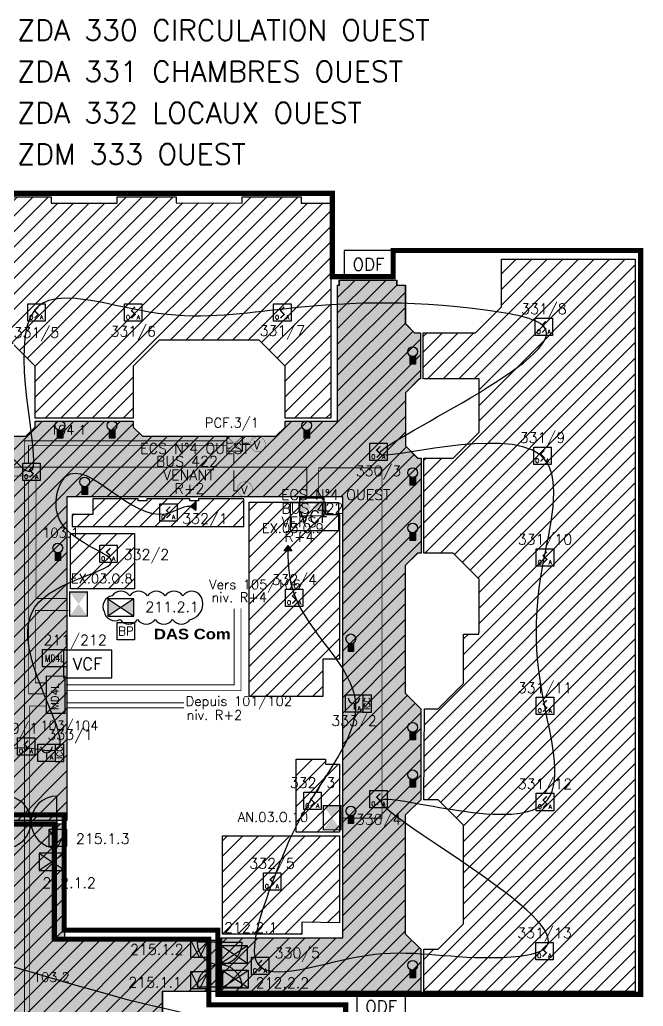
# Model space of a CAD drawing. Header units: millimetres. Extents: x 106.5 to 184.7, y 0.5 to 81.7.
# Drawn here: x 127.63 to 145.59, y 53.26 to 81.68 of the extents above; entities that cross this region are included whole.
import ezdxf
from ezdxf.enums import TextEntityAlignment as Align

# ---------------------------------------------------------------- set-up
doc = ezdxf.new("R2010")
doc.units = ezdxf.units.MM
doc.linetypes.add('CACHE2', pattern=[4.7625, 3.175, -1.5875])
doc.linetypes.add('SLD', pattern=[0])
for name, color, linetype in [('ATEIS MISE EN SECURITE', 7, 'Continuous'), ('ATEIS ZONES MES', 7, 'Continuous'), ('DESENFUMAGE', 8, 'Continuous'), ('JCC-ADRESSAGE', 6, 'Continuous'), ('JCC-BOUTON POUSSOIR REARMEMENT CCF', 3, 'Continuous'), ('JCC-CCF', 6, 'Continuous'), ('JCC-COMMUN', 2, 'Continuous'), ('JCC-DECLENCHEUR MANUEL AVEC ISOLATEUR', 5, 'Continuous'), ('JCC-ELEMENT DEPORTE_4 L DAS', 1, 'Continuous'), ('JCC-FILERIE SDI', 6, 'Continuous'), ('JCC-INDICATEUR ACTION', 1, 'Continuous'), ('JCC-LOCAUX', 4, 'Continuous'), ('JCC-OPTIQUE_A', 1, 'Continuous'), ('JCC-UAE-SDI', 7, 'Continuous'), ('JCC-VENTOUSE_PCF', 1, 'Continuous'), ('JCC-ZONING ZDA-ZDM', 5, 'Continuous'), ('PORTES', 8, 'Continuous')]:
    doc.layers.add(name, color=color, linetype=linetype)
doc.layers.add('JCC-MD4L', color=1, linetype='Continuous', lineweight=0)
doc.styles.add('ARIAL', font='')
doc.styles.add('HELVL', font='ROMAND.SHX')
doc.styles.add('LOCAUX', font='romans.shx', dxfattribs={"width": 0.75})
doc.styles.add('ROMANC', font='romanc')
doc.styles.get("Standard").update_dxf_attribs({"font": 'romans.shx'})
doc.styles.add('TEXTE', font='romans.shx')
doc.styles.get('ARIAL').set_extended_font_data('Arial Black')
pattern_1 = [(45, (114.63662, 6.1839), (-0.2245064, 0.2245064), [])]

# ---------------------------------------------------------------- blocks, each defined once
blk = doc.blocks.new('VCF')
for p, q in [((0.7, 0.4), (-0.7, 0.4)), ((-0.7, 0.4), (-0.7, -0.4)), ((0.7, -0.4), (0.7, 0.4)), ((-0.7, -0.4), (0.7, -0.4))]:
    blk.add_line(p, q)
blk.add_text('VCF', height=0.35).set_placement((0, 0), align=Align.MIDDLE_CENTER)
blk = doc.blocks.new('ODF')
for p, q in [((0.7, 0.4), (-0.7, 0.4)), ((-0.7, 0.4), (-0.7, -0.4)), ((0.7, -0.4), (0.7, 0.4)), ((-0.7, -0.4), (0.7, -0.4))]:
    blk.add_line(p, q)
blk.add_text('ODF', height=0.35).set_placement((0, 0), align=Align.MIDDLE_CENTER)
blk = doc.blocks.new('optique_a')
at = {"layer": 'JCC-OPTIQUE_A', "color": 0}
blk.add_lwpolyline([(-2.5, 2.5), (2.5, 2.5), (2.5, -2.5), (-2.5, -2.5)], close=True, dxfattribs=at)
at = {"layer": 'JCC-OPTIQUE_A', "color": 0, "const_width": 0.385}
blk.add_lwpolyline([(0.54, 1.63), (-0.54, 0.54), (0.54, -0.54), (-0.54, -1.63)], dxfattribs=at)
at = {"layer": 'JCC-ADRESSAGE', "style": 'TEXTE'}
blk.add_attdef('ADRESSE', text='', height=3, dxfattribs=at).set_placement((0, 5), align=Align.MIDDLE)
at = {"layer": 'JCC-LOCAUX', "style": 'LOCAUX', "width": 0.85, "flags": 8}
for p in [(0, 13.75), (0, 11.25), (0, 8.75)]:
    blk.add_attdef('PIECE', text='', height=1.75, dxfattribs=at).set_placement(p, align=Align.MIDDLE)
at = {"layer": 'JCC-OPTIQUE_A', "color": 0}
for s, p in [('O', (-1.5, -2)), ('A', (1.5, -2))]:
    blk.add_text(s, height=1.25, dxfattribs=at).set_placement(p, align=Align.CENTER)
blk = doc.blocks.new('déclencheur manuel avec isolateur')
at = {"layer": 'JCC-DECLENCHEUR MANUEL AVEC ISOLATEUR', "color": 0}
for p, q in [((2.5, 2.5), (5.02, 2.5)), ((5.02, -2.5), (5.02, 2.5)), ((0, 0), (0, -1.66)), ((2.5, -2.5), (5.02, -2.5))]:
    blk.add_line(p, q, dxfattribs=at)
blk.add_lwpolyline([(-2.5, 2.5), (2.5, 2.5), (2.5, -2.5), (-2.5, -2.5)], close=True, dxfattribs=at)
blk.add_arc((0, 1.66), 1.66, 180, 0, dxfattribs=at)
at = {"layer": 'JCC-ADRESSAGE', "style": 'TEXTE'}
blk.add_attdef('ADRESSE', text='', height=3, dxfattribs=at).set_placement((0, 5), align=Align.MIDDLE)
at = {"layer": 'JCC-DECLENCHEUR MANUEL AVEC ISOLATEUR', "color": 0}
blk.add_text('ICC', height=1.668, rotation=90, dxfattribs=at).set_placement((3.76, 0), align=Align.MIDDLE_CENTER)
blk.add_text('A', height=1.25, dxfattribs=at).set_placement((1.5, -2), align=Align.CENTER)
at = {"layer": 'JCC-LOCAUX', "style": 'LOCAUX', "width": 0.85, "flags": 8}
for p in [(0, 13.75), (0, 11.25), (0, 8.75)]:
    blk.add_attdef('PIECE', text='', height=1.75, dxfattribs=at).set_placement(p, align=Align.MIDDLE)
blk = doc.blocks.new('clapet coupe feu_Réarm élect')
at = {"layer": 'JCC-CCF'}
h = blk.add_hatch(color=0, dxfattribs=at)
h.paths.add_polyline_path([(-3.76, 2.5), (-3.76, -2.5), (0, 0)])
h.paths.add_polyline_path([(3.76, 2.5), (0, 0), (3.76, -2.5)])
at = {"layer": 'JCC-CCF', "color": 0}
for p, q in [((3.76, 2.5), (-3.76, -2.5)), ((-3.76, 2.5), (3.76, -2.5))]:
    blk.add_line(p, q, dxfattribs=at)
blk.add_lwpolyline([(3.76, 2.5), (-3.76, 2.5), (-3.76, -2.5), (3.76, -2.5)], close=True, dxfattribs=at)
at = {"layer": 'JCC-ADRESSAGE', "style": 'TEXTE'}
blk.add_attdef('ADRESSE', text='', height=3, dxfattribs=at).set_placement((0, 5), align=Align.MIDDLE)
at = {"layer": 'JCC-LOCAUX', "style": 'LOCAUX', "width": 0.85, "flags": 8}
for p in [(0, 13.75), (0, 11.25), (0, 8.75)]:
    blk.add_attdef('PIECE', text='', height=1.75, dxfattribs=at).set_placement(p, align=Align.MIDDLE)
blk = doc.blocks.new('ventouse PCF')
at = {"layer": 'JCC-VENTOUSE_PCF'}
blk.add_hatch(color=0, dxfattribs=at).paths.add_polyline_path([(0, -2.5), (2.5, 2.5), (-2.5, 2.5)])
at = {"layer": 'JCC-VENTOUSE_PCF', "color": 0}
for p, q in [((0, -2.5), (-2.5, 2.5)), ((2.5, 2.5), (0, -2.5))]:
    blk.add_line(p, q, dxfattribs=at)
blk.add_lwpolyline([(-2.5, 2.5), (2.5, 2.5), (2.5, -2.5), (-2.5, -2.5)], close=True, dxfattribs=at)
at = {"layer": 'JCC-ADRESSAGE', "style": 'TEXTE'}
blk.add_attdef('ADRESSE', text='', height=3, dxfattribs=at).set_placement((0, 5), align=Align.MIDDLE)
at = {"layer": 'JCC-LOCAUX', "style": 'LOCAUX', "width": 0.85, "flags": 8}
for p in [(0, 13.75), (0, 11.25), (0, 8.75)]:
    blk.add_attdef('PIECE', text='', height=1.75, dxfattribs=at).set_placement(p, align=Align.MIDDLE)
blk = doc.blocks.new('indicateur action')
at = {"layer": 'JCC-INDICATEUR ACTION'}
blk.add_hatch(color=0, dxfattribs=at).paths.add_polyline_path([(0.8, -0.05, -0.315344), (-0.8, -0.05), (-0.8, -2.5), (0.8, -2.5)])
at = {"layer": 'JCC-INDICATEUR ACTION', "color": 0}
for p, q in [((-0.8, -0.05), (-0.8, -2.5)), ((0.8, -2.5), (-0.8, -2.5)), ((0.8, -0.05), (0.8, -2.5))]:
    blk.add_line(p, q, dxfattribs=at)
blk.add_circle((0, 1.1), 1.4, dxfattribs=at)
at = {"layer": 'JCC-ADRESSAGE', "style": 'TEXTE'}
blk.add_attdef('ADRESSE', text='', height=3, dxfattribs=at).set_placement((0, 5), align=Align.MIDDLE)
at = {"layer": 'JCC-LOCAUX', "lineweight": 0, "style": 'LOCAUX', "width": 0.75, "flags": 8}
for p in [(0, 13.75), (0, 11.25), (0, 8.75)]:
    blk.add_attdef('PIECE', text='', height=1.75, dxfattribs=at).set_placement(p, align=Align.MIDDLE)
blk = doc.blocks.new('MD4L')
at = {"layer": 'JCC-ELEMENT DEPORTE_4 L DAS', "color": 0}
blk.add_lwpolyline([(-3.5, 2.5), (3.5, 2.5), (3.5, -2.5), (-3.5, -2.5)], close=True, dxfattribs=at)
at = {"layer": 'JCC-ADRESSAGE', "style": 'TEXTE'}
blk.add_attdef('ADRESSE', text='', height=3, dxfattribs=at).set_placement((0, 5), align=Align.MIDDLE)
at = {"layer": 'JCC-ELEMENT DEPORTE_4 L DAS', "color": 0, "width": 0.8}
blk.add_text('MD4L', height=2, dxfattribs=at).set_placement((0, 0), align=Align.MIDDLE_CENTER)
blk = doc.blocks.new('commun')
at = {"layer": 'JCC-COMMUN', "color": 0}
blk.add_lwpolyline([(-2.5, 2.5), (2.5, 2.5), (2.5, -2.5), (-2.5, -2.5)], close=True, dxfattribs=at)
at = {"layer": 'JCC-ADRESSAGE', "style": 'TEXTE'}
blk.add_attdef('ADRESSE', text='', height=3, dxfattribs=at).set_placement((0, 5), align=Align.MIDDLE)
at = {"layer": 'JCC-COMMUN', "color": 0, "style": 'TEXTE'}
blk.add_attdef('GENRE', text='', height=2.5, dxfattribs=at).set_placement((0, 0), align=Align.MIDDLE)
at = {"layer": 'JCC-LOCAUX', "style": 'LOCAUX', "width": 0.85, "flags": 8}
for p in [(0, 13.75), (0, 11.25), (0, 8.75)]:
    blk.add_attdef('PIECE', text='', height=1.75, dxfattribs=at).set_placement(p, align=Align.MIDDLE)
blk = doc.blocks.new("VOLETS D'EXTRACTION DE DESENFUMAGE")
at = {"color": 1, "linetype": 'SLD', "const_width": 0.373}
blk.add_lwpolyline([(0, 5.12), (0, 0), (6.97, 0), (6.97, 5.12)], close=True, dxfattribs=at)
at = {"color": 1, "linetype": 'SLD'}
blk.add_solid([(0, 5.12), (0, 0), (6.97, 0), (6.97, 5.12)], dxfattribs=at)
blk = doc.blocks.new("VOLETS D'AMENEE D'AIR DESENFUMAGE")
at = {"color": 3, "linetype": 'SLD', "const_width": 0.373}
blk.add_lwpolyline([(0, 5.12), (0, 0), (6.97, 0), (6.97, 5.12)], close=True, dxfattribs=at)
at = {"color": 3, "linetype": 'SLD'}
blk.add_solid([(0, 5.12), (0, 0), (6.97, 0), (6.97, 5.12)], dxfattribs=at)
blk = doc.blocks.new('A$C20DD5AA8')
at = {"color": 4, "linetype": 'Continuous', "const_width": 0.364}
blk.add_lwpolyline([(0.18, 5.52), (0.18, 0.18), (10.88, 0.18), (10.88, 5.52)], close=True, dxfattribs=at)
at = {"linetype": 'Continuous', "style": 'ROMANC'}
blk.add_text('MD4L', height=2.183, dxfattribs=at).set_placement((1.13, 2))
blk = doc.blocks.new('VENTOUSE ELECTROMANETIQUE A RUPTURE')
at = {"color": 4, "linetype": 'Continuous', "const_width": 0.00535}
blk.add_lwpolyline([(-0.142, 0, 1), (0.142, 0, 1)], format="xyb", close=True, dxfattribs=at)
at = {"color": 1, "linetype": 'SLD', "style": 'ROMANC'}
blk.add_text('V', height=0.16, dxfattribs=at).set_placement((-0.077, -0.096))
blk = doc.blocks.new('BOITE DE RACCORDEMENT PCF')
at = {"color": 3, "linetype": 'Continuous', "const_width": 0.02}
blk.add_lwpolyline([(0, 0.275), (0, 0), (0.292, 0), (0.292, 0.275)], close=True, dxfattribs=at)
at = {"color": 3, "linetype": 'Continuous', "const_width": 0.01}
for points in [[(0.292, 0), (0, 0.275)], [(0.292, 0.275), (0, 0)]]:
    blk.add_lwpolyline(points, dxfattribs=at)

msp = doc.modelspace()

# ---------------------------------------------------------------- hatches: boundary and pattern name
at = {"layer": 'ATEIS ZONES MES'}
h = msp.add_hatch(dxfattribs=at)
h.set_pattern_fill('DOTS', color=5, scale=0.1, style=0)
h.set_pattern_definition([(0, (153.9636, 6.18391), (0.079375, 0.15875), [0, -0.15875])])
edge = h.paths.add_edge_path()
edge.add_line((139.17, 72.667), (139.17, 71.334))
edge.add_line((139.17, 71.334), (139.139, 71.334))
edge.add_line((139.139, 71.334), (138.739, 70.934))
edge.add_line((138.739, 70.934), (138.739, 70.464))
edge.add_line((138.739, 70.464), (138.739, 69.403))
edge.add_line((138.739, 69.403), (139.091, 69.052))
edge.add_line((139.091, 69.052), (139.189, 69.052))
edge.add_line((139.189, 69.052), (139.189, 66.316))
edge.add_line((139.189, 66.316), (139.091, 66.316))
edge.add_line((139.091, 66.316), (138.728, 65.958))
edge.add_line((138.728, 65.958), (138.733, 64.814))
edge.add_line((138.733, 64.814), (138.733, 62.284))
edge.add_line((138.733, 62.284), (139.183, 61.834))
edge.add_line((139.183, 61.834), (139.183, 59.214))
edge.add_line((139.183, 59.214), (138.733, 58.764))
edge.add_line((138.733, 58.764), (138.733, 55.354))
edge.add_line((138.733, 55.354), (139.183, 54.904))
edge.add_line((139.183, 54.904), (139.183, 53.684))
edge.add_line((139.183, 53.684), (133.433, 53.684))
edge.add_line((133.433, 53.684), (133.433, 55.234))
edge.add_line((133.433, 55.234), (136.933, 55.234))
edge.add_line((136.933, 55.234), (136.934, 57.952))
edge.add_line((136.934, 57.952), (136.933, 60.647))
edge.add_line((136.933, 60.647), (136.934, 67.934))
edge.add_line((136.934, 67.934), (128.984, 67.934))
edge.add_line((128.984, 67.934), (128.984, 60.834))
edge.add_line((128.984, 60.834), (128.984, 58.619))
edge.add_line((128.984, 58.619), (128.698, 58.619))
edge.add_line((128.698, 58.619), (127.066, 58.619))
edge.add_line((127.066, 58.619), (127.034, 58.619))
edge.add_line((127.034, 58.619), (126.984, 58.619))
edge.add_line((126.984, 58.619), (126.984, 58.764))
edge.add_line((126.984, 58.764), (126.534, 59.214))
edge.add_line((126.534, 59.214), (126.534, 61.754))
edge.add_line((126.534, 61.754), (126.984, 62.204))
edge.add_line((126.984, 62.204), (126.984, 65.864))
edge.add_line((126.984, 65.864), (126.534, 66.314))
edge.add_line((126.534, 66.314), (126.534, 67.734))
edge.add_line((126.534, 67.734), (123.134, 67.734))
edge.add_line((123.134, 67.734), (123.134, 67.784))
edge.add_line((123.134, 67.784), (122.984, 67.784))
edge.add_line((122.984, 67.784), (122.984, 69.434))
edge.add_line((122.984, 69.434), (123.134, 69.434))
edge.add_line((123.134, 69.434), (123.134, 69.684))
edge.add_line((123.134, 69.684), (124.235, 69.684))
edge.add_line((124.235, 69.684), (124.5, 69.949))
edge.add_line((124.5, 69.949), (124.5, 70.12))
edge.add_line((124.5, 70.12), (125.834, 70.12))
edge.add_line((125.834, 70.12), (125.834, 70.084))
edge.add_line((125.834, 70.084), (126.234, 69.684))
edge.add_line((126.234, 69.684), (127.805, 69.684))
edge.add_line((127.805, 69.684), (128.07, 69.949))
edge.add_line((128.07, 69.949), (128.07, 70.12))
edge.add_line((128.07, 70.12), (130.897, 70.12))
edge.add_line((130.897, 70.12), (130.897, 69.949))
edge.add_line((130.897, 69.949), (131.162, 69.684))
edge.add_line((131.162, 69.684), (135.005, 69.684))
edge.add_line((135.005, 69.684), (135.27, 69.949))
edge.add_line((135.27, 69.949), (135.27, 70.12))
edge.add_line((135.27, 70.12), (136.784, 70.12))
edge.add_line((136.784, 70.12), (136.784, 74.034))
edge.add_line((136.784, 74.034), (136.834, 74.034))
edge.add_line((136.834, 74.034), (136.834, 74.184))
edge.add_line((136.834, 74.184), (138.484, 74.184))
edge.add_line((138.484, 74.184), (138.484, 74.034))
edge.add_line((138.484, 74.034), (138.734, 74.034))
edge.add_line((138.734, 74.034), (138.734, 72.933))
edge.add_line((138.734, 72.933), (138.999, 72.667))
edge.add_line((138.999, 72.667), (139.17, 72.667))
h = msp.add_hatch(dxfattribs=at)
h.set_pattern_fill('DOTS', color=5, scale=0.1, style=0)
h.set_pattern_definition([(0, (114.63662, 6.18391), (0.079375, 0.15875), [0, -0.15875])])
h.paths.add_polyline_path([(129.734, 39.134), (129.774, 51.373), (125.333, 51.373), (121.964, 51.373), (122.034, 33.584), (123.133, 33.584), (123.133, 31.984), (122.034, 31.984), (122.034, 31.734), (122.034, 31.114), (120.294, 31.114), (120.294, 31.734), (120.009, 31.734), (120.009, 31.794), (120.009, 32.954), (120.459, 33.404), (120.459, 37.165), (120.009, 37.615), (120.009, 40.154), (120.459, 40.604), (120.459, 44.364), (120.009, 44.814), (120.009, 47.354), (120.459, 47.804), (120.459, 51.514), (120.009, 51.964), (120.009, 53.309), (121.804, 53.309), (121.804, 53.184), (126.534, 53.184), (126.534, 54.804), (126.984, 55.254), (126.984, 58.519), (128.914, 58.519), (128.914, 55.164), (133.334, 55.164), (133.334, 53.684), (131.734, 53.684), (131.734, 52.014), (131.284, 51.564), (131.284, 47.804), (131.734, 47.354), (131.734, 44.874), (131.734, 44.814), (131.284, 44.364), (131.284, 40.604), (131.734, 40.154), (131.734, 37.614), (131.284, 37.164), (131.234, 33.463), (131.734, 32.963), (131.734, 31.734), (131.284, 31.734), (129.828, 31.734), (129.734, 31.734)])
at = {"layer": 'JCC-FILERIE SDI'}
for points in [[(132.545, 67.673), (132.701, 67.555), (132.701, 67.791)], [(135.35, 66.535), (135.232, 66.379), (135.468, 66.379)]]:
    msp.add_hatch(color=4, dxfattribs=at).paths.add_polyline_path(points)
at = {"layer": 'JCC-ZONING ZDA-ZDM'}
h = msp.add_hatch(dxfattribs=at)
h.set_pattern_fill('ANSI31', color=256, scale=0.1, style=0)
h.set_pattern_definition(pattern_1)
edge = h.paths.add_edge_path()
edge.add_line((122.387, 76.403), (123.236, 76.403))
edge.add_line((123.236, 76.403), (123.236, 76.583))
edge.add_line((123.236, 76.583), (124.936, 76.583))
edge.add_line((124.936, 76.583), (124.936, 76.403))
edge.add_line((124.936, 76.403), (126.837, 76.403))
edge.add_line((126.837, 76.403), (126.837, 76.583))
edge.add_line((126.837, 76.583), (128.537, 76.583))
edge.add_line((128.537, 76.583), (128.537, 76.403))
edge.add_line((128.537, 76.403), (130.436, 76.403))
edge.add_line((130.436, 76.403), (130.436, 76.583))
edge.add_line((130.436, 76.583), (132.086, 76.583))
edge.add_line((132.086, 76.583), (132.136, 76.583))
edge.add_line((132.136, 76.583), (132.136, 76.407))
edge.add_line((132.136, 76.407), (134.037, 76.403))
edge.add_line((134.037, 76.403), (134.037, 76.583))
edge.add_line((134.037, 76.583), (135.737, 76.583))
edge.add_line((135.737, 76.583), (135.737, 76.403))
edge.add_line((135.737, 76.403), (136.587, 76.403))
edge.add_line((136.587, 76.403), (136.587, 70.2))
edge.add_line((136.587, 70.2), (135.273, 70.2))
edge.add_line((135.273, 70.2), (135.273, 71.704))
edge.add_line((135.273, 71.704), (134.524, 72.452))
edge.add_line((134.524, 72.452), (131.649, 72.452))
edge.add_line((131.649, 72.452), (130.9, 71.704))
edge.add_line((130.9, 71.704), (130.9, 70.2))
edge.add_line((130.9, 70.2), (128.073, 70.2))
edge.add_line((128.073, 70.2), (128.073, 71.704))
edge.add_line((128.073, 71.704), (127.325, 72.452))
edge.add_line((127.325, 72.452), (125.837, 72.452))
edge.add_line((125.837, 72.452), (125.837, 70.2))
edge.add_line((125.837, 70.2), (124.503, 70.2))
edge.add_line((124.503, 70.2), (124.503, 71.704))
edge.add_line((124.503, 71.704), (123.754, 72.452))
edge.add_line((123.754, 72.452), (122.387, 72.452))
edge.add_line((122.387, 72.452), (122.387, 76.403))
h = msp.add_hatch(dxfattribs=at)
h.set_pattern_fill('ANSI31', color=256, scale=0.1, style=0)
h.set_pattern_definition(pattern_1)
edge = h.paths.add_edge_path()
edge.add_line((139.253, 71.334), (139.253, 72.667))
edge.add_line((139.253, 72.667), (140.703, 72.667))
edge.add_line((140.703, 72.667), (140.756, 72.667))
edge.add_line((140.756, 72.667), (141.485, 73.395))
edge.add_line((141.485, 73.395), (141.505, 73.416))
edge.add_line((141.505, 73.416), (141.505, 74.784))
edge.add_line((141.505, 74.784), (145.362, 74.784))
edge.add_line((145.362, 74.784), (145.362, 53.684))
edge.add_line((145.362, 53.684), (139.267, 53.684))
edge.add_line((139.267, 53.684), (139.267, 54.904))
edge.add_line((139.267, 54.904), (139.687, 54.904))
edge.add_line((139.687, 54.904), (140.417, 55.634))
edge.add_line((140.417, 55.634), (140.417, 58.484))
edge.add_line((140.417, 58.484), (139.687, 59.214))
edge.add_line((139.687, 59.214), (139.267, 59.214))
edge.add_line((139.267, 59.214), (139.287, 61.834))
edge.add_line((139.287, 61.834), (139.687, 61.834))
edge.add_line((139.687, 61.834), (140.417, 62.564))
edge.add_line((140.417, 62.564), (140.417, 63.984))
edge.add_line((140.417, 63.984), (140.857, 63.984))
edge.add_line((140.857, 63.984), (140.859, 64.084))
edge.add_line((140.859, 64.084), (140.859, 65.567))
edge.add_line((140.859, 65.567), (140.111, 66.316))
edge.add_line((140.111, 66.316), (139.273, 66.316))
edge.add_line((139.273, 66.316), (139.273, 69.052))
edge.add_line((139.273, 69.052), (140.111, 69.052))
edge.add_line((140.111, 69.052), (140.859, 69.801))
edge.add_line((140.859, 69.801), (140.859, 71.234))
edge.add_line((140.859, 71.234), (140.859, 71.334))
edge.add_line((140.859, 71.334), (139.26, 71.334))
h = msp.add_hatch(dxfattribs=at)
h.set_pattern_fill('ANSI31', color=6, scale=0.1, style=0)
h.set_pattern_definition(pattern_1)
edge = h.paths.add_edge_path()
edge.add_line((139.173, 72.667), (139.173, 71.334))
edge.add_line((139.173, 71.334), (139.142, 71.334))
edge.add_line((139.142, 71.334), (138.742, 70.934))
edge.add_line((138.742, 70.934), (138.742, 70.464))
edge.add_line((138.742, 70.464), (138.742, 69.403))
edge.add_line((138.742, 69.403), (139.094, 69.052))
edge.add_line((139.094, 69.052), (139.192, 69.052))
edge.add_line((139.192, 69.052), (139.192, 66.316))
edge.add_line((139.192, 66.316), (139.094, 66.316))
edge.add_line((139.094, 66.316), (138.731, 65.958))
edge.add_line((138.731, 65.958), (138.736, 64.814))
edge.add_line((138.736, 64.814), (138.736, 62.284))
edge.add_line((138.736, 62.284), (139.186, 61.834))
edge.add_line((139.186, 61.834), (139.186, 59.214))
edge.add_line((139.186, 59.214), (138.736, 58.764))
edge.add_line((138.736, 58.764), (138.736, 55.354))
edge.add_line((138.736, 55.354), (139.186, 54.904))
edge.add_line((139.186, 54.904), (139.186, 53.684))
edge.add_line((139.186, 53.684), (133.436, 53.684))
edge.add_line((133.436, 53.684), (133.436, 55.234))
edge.add_line((133.436, 55.234), (136.936, 55.234))
edge.add_line((136.936, 55.234), (136.937, 57.952))
edge.add_line((136.937, 57.952), (136.936, 60.647))
edge.add_line((136.936, 60.647), (136.937, 67.934))
edge.add_line((136.937, 67.934), (128.987, 67.934))
edge.add_line((128.987, 67.934), (128.987, 60.834))
edge.add_line((128.987, 60.834), (128.987, 58.619))
edge.add_line((128.987, 58.619), (128.701, 58.619))
edge.add_line((128.701, 58.619), (127.069, 58.619))
edge.add_line((127.069, 58.619), (127.037, 58.619))
edge.add_line((127.037, 58.619), (126.987, 58.619))
edge.add_line((126.987, 58.619), (126.987, 58.764))
edge.add_line((126.987, 58.764), (126.537, 59.214))
edge.add_line((126.537, 59.214), (126.537, 61.754))
edge.add_line((126.537, 61.754), (126.987, 62.204))
edge.add_line((126.987, 62.204), (126.987, 65.864))
edge.add_line((126.987, 65.864), (126.537, 66.314))
edge.add_line((126.537, 66.314), (126.537, 67.734))
edge.add_line((126.537, 67.734), (123.137, 67.734))
edge.add_line((123.137, 67.734), (123.137, 67.784))
edge.add_line((123.137, 67.784), (122.987, 67.784))
edge.add_line((122.987, 67.784), (122.987, 69.434))
edge.add_line((122.987, 69.434), (123.137, 69.434))
edge.add_line((123.137, 69.434), (123.137, 69.684))
edge.add_line((123.137, 69.684), (124.238, 69.684))
edge.add_line((124.238, 69.684), (124.503, 69.949))
edge.add_line((124.503, 69.949), (124.503, 70.12))
edge.add_line((124.503, 70.12), (125.837, 70.12))
edge.add_line((125.837, 70.12), (125.837, 70.084))
edge.add_line((125.837, 70.084), (126.237, 69.684))
edge.add_line((126.237, 69.684), (127.808, 69.684))
edge.add_line((127.808, 69.684), (128.073, 69.949))
edge.add_line((128.073, 69.949), (128.073, 70.12))
edge.add_line((128.073, 70.12), (130.9, 70.12))
edge.add_line((130.9, 70.12), (130.9, 69.949))
edge.add_line((130.9, 69.949), (131.166, 69.684))
edge.add_line((131.166, 69.684), (135.008, 69.684))
edge.add_line((135.008, 69.684), (135.273, 69.949))
edge.add_line((135.273, 69.949), (135.273, 70.12))
edge.add_line((135.273, 70.12), (136.787, 70.12))
edge.add_line((136.787, 70.12), (136.787, 74.034))
edge.add_line((136.787, 74.034), (136.837, 74.034))
edge.add_line((136.837, 74.034), (136.837, 74.184))
edge.add_line((136.837, 74.184), (138.487, 74.184))
edge.add_line((138.487, 74.184), (138.487, 74.034))
edge.add_line((138.487, 74.034), (138.737, 74.034))
edge.add_line((138.737, 74.034), (138.737, 72.933))
edge.add_line((138.737, 72.933), (139.002, 72.667))
edge.add_line((139.002, 72.667), (139.173, 72.667))
h = msp.add_hatch(dxfattribs=at)
h.set_pattern_fill('ANSI31', color=1, scale=0.1, style=0)
h.set_pattern_definition(pattern_1)
h.paths.add_polyline_path([(129.737, 67.884), (129.737, 67.434), (129.137, 67.434), (129.137, 67.083), (134.086, 67.083), (134.086, 67.884), (132.78, 67.884), (132.78, 67.823), (132.532, 67.823), (132.532, 67.884), (131.291, 67.884), (131.291, 67.823), (131.043, 67.823), (131.043, 67.884)])
h = msp.add_hatch(dxfattribs=at)
h.set_pattern_fill('ANSI31', color=1, scale=0.1, style=0)
h.set_pattern_definition(pattern_1)
h.paths.add_polyline_path([(136.437, 67.784), (136.437, 67.434), (136.837, 67.434), (136.837, 63.264), (136.357, 63.264), (136.357, 62.184), (134.236, 62.184), (134.236, 67.784)])
h = msp.add_hatch(dxfattribs=at)
h.set_pattern_fill('ANSI31', color=1, scale=0.1, style=0)
h.set_pattern_definition(pattern_1)
edge = h.paths.add_edge_path()
edge.add_line((130.936, 66.884), (130.936, 65.284))
edge.add_line((130.936, 65.284), (129.087, 65.284))
edge.add_line((129.087, 65.284), (129.087, 66.883))
edge.add_line((129.087, 66.883), (130.936, 66.883))
h = msp.add_hatch(dxfattribs=at)
h.set_pattern_fill('ANSI31', color=1, scale=0.1, style=0)
h.set_pattern_definition(pattern_1)
h.paths.add_polyline_path([(135.59, 60.384), (136.437, 60.384), (136.437, 60.234), (136.837, 60.234), (136.837, 58.276), (135.59, 58.276)])
h = msp.add_hatch(dxfattribs=at)
h.set_pattern_fill('ANSI31', color=56, scale=0.1, style=0)
h.set_pattern_definition(pattern_1)
h.paths.add_polyline_path([(129.737, 39.134), (129.777, 51.373), (125.336, 51.373), (121.967, 51.373), (122.037, 33.584), (123.136, 33.584), (123.136, 31.984), (122.037, 31.984), (122.037, 31.734), (122.037, 31.114), (120.297, 31.114), (120.297, 31.734), (120.012, 31.734), (120.012, 31.794), (120.012, 32.954), (120.462, 33.404), (120.462, 37.165), (120.012, 37.615), (120.012, 40.154), (120.462, 40.604), (120.462, 44.364), (120.012, 44.814), (120.012, 47.354), (120.462, 47.804), (120.462, 51.514), (120.012, 51.964), (120.012, 53.309), (121.807, 53.309), (121.807, 53.184), (126.537, 53.184), (126.537, 54.804), (126.987, 55.254), (126.987, 58.519), (128.917, 58.519), (128.917, 55.164), (133.337, 55.164), (133.337, 53.684), (131.737, 53.684), (131.737, 52.014), (131.287, 51.564), (131.287, 47.804), (131.737, 47.354), (131.737, 44.874), (131.737, 44.814), (131.287, 44.364), (131.287, 40.604), (131.737, 40.154), (131.737, 37.614), (131.287, 37.164), (131.237, 33.463), (131.737, 32.963), (131.737, 31.734), (131.287, 31.734), (129.831, 31.734), (129.737, 31.734)])
h = msp.add_hatch(dxfattribs=at)
h.set_pattern_fill('ANSI31', color=1, scale=0.1, style=0)
h.paths.add_polyline_path([(133.466, 58.176), (136.836, 58.176), (136.836, 55.67), (135.756, 55.682), (135.756, 55.336), (133.466, 55.336)])

# ---------------------------------------------------------------- linework, layer by layer
at = {"layer": 'ATEIS MISE EN SECURITE', "color": 6, "const_width": 0.025}
for points in [[(127.761, 68.88), (127.761, 69.552), (133.565, 69.552)], [(127.882, 68.88), (127.882, 69.413), (133.571, 69.413)], [(134.059, 69.447), (134.269, 69.447)], [(133.797, 69.224), (133.797, 68.876)], [(133.797, 68.699), (133.797, 68.114), (133.9, 68.114)], [(123.966, 52.741), (123.966, 52.136), (127.762, 52.136), (127.762, 68.428)], [(127.886, 68.428), (127.886, 62.262), (128.373, 62.267)]]:
    msp.add_lwpolyline(points, dxfattribs=at)
at = {"layer": 'ATEIS MISE EN SECURITE', "color": 3, "const_width": 0.025}
for points in [[(123.546, 68.792), (135.897, 68.792), (135.897, 67.959)], [(136.24, 67.948), (136.24, 68.776), (138.063, 68.776), (138.063, 58.684), (136.913, 58.684)], [(129.009, 65.009), (128.095, 65.009), (128.095, 68.537), (123.534, 68.537)], [(128.374, 62.579), (128.078, 62.579), (128.078, 64.665), (129.031, 64.665)], [(128.392, 61.913), (127.913, 61.913), (127.913, 50.878), (130.887, 50.878), (130.887, 38.161), (129.622, 38.161)]]:
    msp.add_lwpolyline(points, dxfattribs=at)
at = {"layer": 'ATEIS MISE EN SECURITE', "color": 1, "linetype": 'CACHE2', "ltscale": 0.1, "const_width": 0.025}
for points in [[(128.958, 62.355), (134.001, 62.355), (134.001, 64.726)], [(128.976, 61.861), (132.364, 61.861)]]:
    msp.add_lwpolyline(points, dxfattribs=at)
at = {"layer": 'ATEIS MISE EN SECURITE', "color": 4, "linetype": 'CACHE2', "ltscale": 0.1, "const_width": 0.025}
for points in [[(128.958, 62.521), (133.807, 62.521), (133.807, 64.717)], [(128.976, 62.005), (132.364, 62.005)]]:
    msp.add_lwpolyline(points, dxfattribs=at)
at = {"layer": 'ATEIS ZONES MES', "color": 5}
for points in [[(126.234, 69.684), (127.805, 69.684), (127.805, 69.684), (128.07, 69.949), (128.07, 70.12), (130.897, 70.12), (130.897, 69.949), (131.162, 69.684), (135.005, 69.684), (135.27, 69.949), (135.27, 70.12), (136.784, 70.12), (136.784, 74.034), (136.834, 74.034), (136.834, 74.184), (138.484, 74.184), (138.484, 74.034), (138.734, 74.034), (138.734, 72.933), (138.999, 72.667), (139.17, 72.667)], [(139.17, 72.667), (139.17, 71.334), (139.139, 71.334), (138.739, 70.934), (138.739, 70.464), (138.739, 69.403), (139.091, 69.052), (139.189, 69.052), (139.189, 66.316), (139.091, 66.316), (138.728, 65.958), (138.733, 64.814), (138.733, 62.284), (139.183, 61.834), (139.183, 59.214), (138.733, 58.764), (138.733, 55.354), (139.183, 54.904), (139.183, 53.684), (133.433, 53.684), (133.433, 55.234), (136.933, 55.234), (136.934, 57.952), (136.933, 60.647), (136.934, 67.934), (128.984, 67.934), (128.984, 67.934), (128.984, 60.834), (128.984, 58.619), (128.698, 58.619), (127.066, 58.619)], [(126.534, 53.184), (126.534, 54.804), (126.984, 55.254), (126.984, 58.519), (128.914, 58.519), (128.914, 55.164), (133.334, 55.164), (133.334, 53.684), (131.734, 53.684), (131.734, 52.014)]]:
    msp.add_lwpolyline(points, dxfattribs=at)
at = {"layer": 'JCC-CCF'}
msp.add_lwpolyline([(132.836, 65.085, 0.520567), (132.331, 65.085, 0.520567), (131.815, 65.085, 0.520567), (131.31, 65.085, 0.520567), (130.795, 65.085, 0.520567), (130.29, 65.085, 0.520567), (130.063, 64.632, 0.520567), (130.517, 64.405, 0.520567), (131.022, 64.405, 0.520567), (131.527, 64.405, 0.520567), (132.032, 64.405, 0.520567), (132.537, 64.405, 0.520567)], format="xyb", close=True, dxfattribs=at)
at = {"layer": 'JCC-FILERIE SDI', "color": 4}
for p, q in [((132.545, 67.673), (132.701, 67.791)), ((132.545, 67.673), (132.701, 67.791)), ((132.545, 67.673), (132.701, 67.555)), ((132.545, 67.673), (132.701, 67.555)), ((132.701, 67.791), (132.701, 67.555)), ((132.701, 67.791), (132.701, 67.555)), ((135.35, 66.535), (135.232, 66.379)), ((135.35, 66.535), (135.232, 66.379)), ((135.35, 66.535), (135.468, 66.379)), ((135.35, 66.535), (135.468, 66.379)), ((135.468, 66.379), (135.232, 66.379)), ((135.468, 66.379), (135.232, 66.379))]:
    msp.add_line(p, q, dxfattribs=at)
at = {"layer": 'JCC-FILERIE SDI', "color": 4, "start_tangent": (0, -1), "end_tangent": (1, 0)}
msp.add_spline([(135.35, 66.379), (135.531, 65.134), (137.298, 62.021), (136.063, 59.289), (134.845, 56.674), (134.492, 54.467), (137.363, 54.687), (141.008, 54.665), (142.753, 54.93), (138.048, 59.19), (142.731, 59.102), (142.753, 61.905), (142.731, 66.147), (142.62, 69.149), (138.003, 69.178), (142.73, 72.842), (141.117, 73.306), (135.043, 73.328), (131.355, 73.261), (128.062, 73.33), (127.973, 68.695), (124.086, 73.33), (124.307, 66.399), (124.395, 61.797), (124.307, 59.259), (127.708, 60.715), (128.57, 60.627), (128.065, 64.759), (130.27, 66.105), (128.768, 67.297), (128.967, 68.533), (131.838, 67.452), (132.545, 67.673)], degree=3, dxfattribs=at)
at = {"layer": 'JCC-FILERIE SDI', "color": 1, "start_tangent": (0, 1), "end_tangent": (0, -1)}
msp.add_spline([(129.596, 32.959), (129.485, 34.263), (134.606, 32.969), (134.573, 37.679), (134.525, 40.257), (134.549, 44.686), (134.573, 47.263), (134.597, 52.023), (131.166, 53.342), (124.903, 54.649), (127.299, 52.171), (126.674, 51.963), (124.362, 51.859), (122.46, 51.929), (116.545, 51.834), (119.029, 50.628), (116.616, 47.649), (116.663, 44.685), (116.592, 39.973), (117.539, 37.419), (117.539, 32.903), (119.912, 33.151), (124.352, 32.927), (123.572, 34.416), (123.501, 36.048), (121.324, 38.247), (123.927, 40.446), (123.69, 44.276), (124.406, 48.081), (121.243, 48.29), (121.603, 50.819), (128.051, 48.149), (128.488, 49.694), (130.811, 50.975), (130.574, 49.107), (130.503, 47.807), (129.984, 44.252), (127.38, 43.551), (130.433, 41.96), (130.599, 39.147), (130.738, 35.795)], degree=3, dxfattribs=at)
at = {"layer": 'JCC-ZONING ZDA-ZDM', "color": 31, "const_width": 0.15}
msp.add_lwpolyline([(133.336, 53.684), (133.336, 55.454), (128.906, 55.454), (128.906, 58.777), (126.606, 58.777), (126.606, 57.24), (121.711, 57.24), (121.711, 67.734), (122.736, 67.734), (122.736, 69.484), (122.036, 69.484), (122.036, 76.683), (136.636, 76.684), (136.636, 74.284), (138.386, 74.284), (138.386, 75.034), (145.516, 75.034), (145.516, 53.604), (133.336, 53.604), (133.336, 53.684)], dxfattribs=at)
at = {"layer": 'JCC-ZONING ZDA-ZDM'}
for points in [[(126.837, 76.583), (128.537, 76.583), (128.537, 76.403), (130.436, 76.403), (130.436, 76.583), (132.086, 76.583), (132.136, 76.583), (132.136, 76.407), (134.037, 76.403), (134.037, 76.583), (135.737, 76.583), (135.737, 76.403), (136.587, 76.403), (136.587, 70.2), (135.273, 70.2), (135.273, 71.704), (134.524, 72.452), (131.649, 72.452), (130.9, 71.704), (130.9, 70.2), (128.073, 70.2), (128.073, 71.704), (127.325, 72.452)], [(139.253, 71.334), (139.253, 72.667), (140.703, 72.667), (140.756, 72.667), (141.485, 73.395), (141.505, 73.416), (141.505, 74.784), (145.362, 74.784), (145.362, 53.684), (139.267, 53.684), (139.267, 54.904), (139.687, 54.904), (140.417, 55.634), (140.417, 58.484), (139.687, 59.214), (139.267, 59.214), (139.287, 61.834), (139.687, 61.834), (140.417, 62.564), (140.417, 63.984), (140.857, 63.984), (140.859, 64.084), (140.859, 65.567), (140.111, 66.316), (139.273, 66.316), (139.273, 69.052), (140.111, 69.052), (140.859, 69.801), (140.859, 71.234), (140.859, 71.334), (139.26, 71.334)]]:
    msp.add_lwpolyline(points, dxfattribs=at)
at = {"layer": 'JCC-ZONING ZDA-ZDM', "color": 6}
for points in [[(126.237, 69.684), (127.808, 69.684), (127.808, 69.684), (128.073, 69.949), (128.073, 70.12), (130.9, 70.12), (130.9, 69.949), (131.166, 69.684), (135.008, 69.684), (135.273, 69.949), (135.273, 70.12), (136.787, 70.12), (136.787, 74.034), (136.837, 74.034), (136.837, 74.184), (138.487, 74.184), (138.487, 74.034), (138.737, 74.034), (138.737, 72.933), (139.002, 72.667), (139.173, 72.667)], [(139.173, 72.667), (139.173, 71.334), (139.142, 71.334), (138.742, 70.934), (138.742, 70.464), (138.742, 69.403), (139.094, 69.052), (139.192, 69.052), (139.192, 66.316), (139.094, 66.316), (138.731, 65.958), (138.736, 64.814), (138.736, 62.284), (139.186, 61.834), (139.186, 59.214), (138.736, 58.764), (138.736, 55.354), (139.186, 54.904), (139.186, 53.684), (133.436, 53.684), (133.436, 55.234), (136.936, 55.234), (136.937, 57.952), (136.936, 60.647), (136.937, 67.934), (128.987, 67.934), (128.987, 67.934), (128.987, 60.834), (128.987, 58.619), (128.701, 58.619), (127.069, 58.619)]]:
    msp.add_lwpolyline(points, dxfattribs=at)
at = {"layer": 'JCC-ZONING ZDA-ZDM', "color": 1}
for points in [[(129.737, 67.884), (129.737, 67.434), (129.137, 67.434), (129.137, 67.083), (134.086, 67.083), (134.086, 67.884), (132.78, 67.884), (132.78, 67.823), (132.532, 67.823), (132.532, 67.884), (131.291, 67.884), (131.291, 67.823), (131.043, 67.823), (131.043, 67.884), (129.737, 67.884)], [(136.437, 67.784), (136.437, 67.434), (136.837, 67.434), (136.837, 63.264), (136.357, 63.264), (136.357, 62.184), (134.236, 62.184), (134.236, 67.784), (136.437, 67.784)], [(130.936, 66.884), (130.936, 65.284), (129.087, 65.284), (129.087, 66.883), (130.936, 66.883)]]:
    msp.add_lwpolyline(points, dxfattribs=at)
for points in [[(135.59, 60.384), (136.437, 60.384), (136.437, 60.234), (136.837, 60.234), (136.837, 58.276), (135.59, 58.276), (135.59, 60.384)], [(133.466, 58.176), (136.836, 58.176), (136.836, 55.67), (135.756, 55.682), (135.756, 55.336), (133.466, 55.336)]]:
    msp.add_lwpolyline(points, close=True, dxfattribs=at)
at = {"layer": 'JCC-ZONING ZDA-ZDM', "const_width": 0.15}
for points in [[(133.076, 53.404), (133.076, 55.194), (128.626, 55.194), (128.626, 58.514), (126.868, 58.514), (126.868, 56.931), (121.711, 56.931), (121.711, 53.384), (113.336, 53.384), (113.336, 38.784)], [(137.017, 31.734), (137.017, 53.304), (133.076, 53.304), (133.076, 53.404)]]:
    msp.add_lwpolyline(points, dxfattribs=at)
at = {"layer": 'JCC-ZONING ZDA-ZDM', "color": 56}
msp.add_lwpolyline([(126.537, 53.184), (126.537, 54.804), (126.987, 55.254), (126.987, 58.519), (128.917, 58.519), (128.917, 55.164), (133.337, 55.164), (133.337, 53.684), (131.737, 53.684), (131.737, 52.014)], dxfattribs=at)
at = {"layer": 'PORTES'}
for p, q in [((128.701, 58.619), (128.701, 59.319)), ((128.917, 58.619), (128.701, 58.619)), ((128.701, 58.619), (128.701, 58.519)), ((128.701, 58.519), (128.701, 57.819)), ((128.701, 58.519), (128.917, 58.519))]:
    msp.add_line(p, q, dxfattribs=at)
at = {"layer": 'PORTES', "linetype": 'Continuous'}
for p, q in [((133.337, 55.109), (133.337, 55.234)), ((133.337, 55.159), (133.437, 55.159)), ((133.437, 55.234), (133.437, 55.109)), ((133.337, 55.109), (132.737, 55.109)), ((133.437, 55.109), (133.337, 55.109)), ((133.437, 55.109), (134.037, 55.109)), ((133.337, 53.809), (132.737, 53.809)), ((133.437, 53.809), (133.337, 53.809)), ((133.337, 53.809), (133.337, 53.684)), ((133.337, 53.759), (133.437, 53.759)), ((133.437, 53.809), (134.037, 53.809)), ((133.437, 53.684), (133.437, 53.809))]:
    msp.add_line(p, q, dxfattribs=at)
at = {"layer": 'PORTES'}
for centre, start, end in [((127.201, 58.569), 270, 90), ((128.701, 58.569), 90, 270)]:
    msp.add_arc(centre, 0.75, start, end, dxfattribs=at)
at = {"layer": 'PORTES', "linetype": 'Continuous'}
for centre, start, end in [((133.387, 55.109), 180, 0), ((133.387, 53.809), 0, 180)]:
    msp.add_arc(centre, 0.65, start, end, dxfattribs=at)

# ---------------------------------------------------------------- block references
at = {"layer": 'ATEIS MISE EN SECURITE', "linetype": 'Continuous'}
for name, p, xscale, yscale, zscale in [('BOITE DE RACCORDEMENT PCF', (133.595, 69.253), 1.5274875, 1.5274875, 1.5274875), ('VENTOUSE ELECTROMANETIQUE A RUPTURE', (134.486, 69.452), 1.5274875, 1.5274875, 1.5274875), ('VENTOUSE ELECTROMANETIQUE A RUPTURE', (134.117, 68.161), 1.5274875, 1.5274875, 1.5274875), ("VOLETS D'EXTRACTION DE DESENFUMAGE", (135.696, 67.391), 0.1, 0.1, 0.1)]:
    msp.add_blockref(name, p, dxfattribs=dict(at, xscale=xscale, yscale=yscale, zscale=zscale))
at = {"layer": 'ATEIS MISE EN SECURITE', "linetype": 'Continuous', "xscale": 0.1, "yscale": 0.1, "zscale": 0.1, "rotation": 90}
for name, p in [("VOLETS D'EXTRACTION DE DESENFUMAGE", (129.579, 64.501)), ("VOLETS D'AMENEE D'AIR DESENFUMAGE", (136.883, 58.345))]:
    msp.add_blockref(name, p, dxfattribs=at)
at = {"layer": 'ATEIS MISE EN SECURITE', "color": 0, "xscale": 0.1, "yscale": 0.1, "zscale": 0.1, "rotation": 90}
msp.add_blockref('A$C20DD5AA8', (128.948, 61.684), dxfattribs=at)
at = {"layer": 'DESENFUMAGE'}
for name, p in [('ODF', (137.675, 74.636)), ('VCF', (136.123, 67.364)), ('VCF', (129.584, 63.126)), ('ODF', (138.041, 53.252))]:
    msp.add_blockref(name, p, dxfattribs=at)
at = {"layer": 'JCC-BOUTON POUSSOIR REARMEMENT CCF', "xscale": 0.1000000000000014, "yscale": 0.1000000000000014}
msp.add_blockref('commun', (130.686, 64.07), dxfattribs=at).add_auto_attribs({'GENRE': 'BP'})
at = {"layer": 'JCC-CCF', "lineweight": 0}
ref = msp.add_blockref('clapet coupe feu_Réarm élect', (130.541, 64.751), dxfattribs=dict(at, xscale=0.09999999999999432, yscale=0.09999999999999432))
ref.add_attrib('ADRESSE', '211.2.1', dxfattribs={"layer": 'JCC-ADRESSAGE', "height": 0.3, "style": 'TEXTE'}).set_placement((132.017, 64.767), align=Align.MIDDLE)
ref = msp.add_blockref('clapet coupe feu_Réarm élect', (128.564, 57.422), dxfattribs=dict(at, xscale=0.09999999999999432, yscale=0.09999999999999432))
ref.add_attrib('ADRESSE', '212.1.2', dxfattribs={"layer": 'JCC-ADRESSAGE', "height": 0.3, "style": 'TEXTE'}).set_placement((129.05, 56.819), align=Align.MIDDLE)
ref = msp.add_blockref('clapet coupe feu_Réarm élect', (133.812, 54.758), dxfattribs=dict(at, xscale=0.09999999999999432, yscale=0.09999999999999432))
ref.add_attrib('ADRESSE', '212.2.1', dxfattribs={"layer": 'JCC-ADRESSAGE', "height": 0.3, "style": 'TEXTE'}).set_placement((134.286, 55.529), align=Align.MIDDLE)
ref = msp.add_blockref('clapet coupe feu_Réarm élect', (133.845, 54.043), dxfattribs=dict(at, xscale=0.09999999999999432, yscale=0.09999999999999432))
ref.add_attrib('ADRESSE', '212.2.2', dxfattribs={"layer": 'JCC-ADRESSAGE', "height": 0.3, "style": 'TEXTE'}).set_placement((135.196, 53.938), align=Align.MIDDLE)
at = {"layer": 'JCC-DECLENCHEUR MANUEL AVEC ISOLATEUR'}
ref = msp.add_blockref('déclencheur manuel avec isolateur', (137.258, 61.982), dxfattribs=dict(at, xscale=0.1000000000000014, yscale=0.1000000000000014))
ref.add_attrib('ADRESSE', '333/2', dxfattribs={"layer": 'JCC-ADRESSAGE', "height": 0.3, "style": 'TEXTE'}).set_placement((137.258, 61.466), align=Align.MIDDLE)
ref = msp.add_blockref('déclencheur manuel avec isolateur', (128.397, 60.568), dxfattribs=dict(at, xscale=0.1000000000000014, yscale=0.1000000000000014))
ref.add_attrib('ADRESSE', '333/1', dxfattribs={"layer": 'JCC-ADRESSAGE', "height": 0.3, "style": 'TEXTE'}).set_placement((129.08, 61.068), align=Align.MIDDLE)
at = {"layer": 'JCC-INDICATEUR ACTION', "lineweight": 0, "xscale": 0.1000000000000014, "yscale": 0.1000000000000014}
for p in [(138.945, 72.011), (128.788, 69.882), (130.283, 69.882), (135.895, 69.882), (129.499, 68.259), (138.945, 68.522), (138.945, 66.932), (128.725, 66.356), (137.166, 63.737), (138.945, 61.188), (138.945, 59.821), (137.166, 58.777), (138.945, 54.329)]:
    msp.add_blockref('indicateur action', p, dxfattribs=at)
at = {"layer": 'JCC-MD4L', "lineweight": 0}
ref = msp.add_blockref('MD4L', (128.63, 63.287), dxfattribs=dict(at, xscale=0.1000000000000014, yscale=0.1000000000000014))
ref.add_attrib('ADRESSE', '211/212', dxfattribs={"layer": 'JCC-ADRESSAGE', "height": 0.3, "style": 'TEXTE'}).set_placement((129.224, 63.79), align=Align.MIDDLE)
at = {"layer": 'JCC-OPTIQUE_A', "lineweight": 0}
ref = msp.add_blockref('optique_a', (128.108, 73.249), dxfattribs=dict(at, xscale=0.1000000000000014, yscale=0.1000000000000014))
ref.add_attrib('ADRESSE', '331/5', dxfattribs={"layer": 'JCC-ADRESSAGE', "height": 0.3, "style": 'TEXTE'}).set_placement((128.108, 72.65), align=Align.MIDDLE)
ref = msp.add_blockref('optique_a', (130.897, 73.249), dxfattribs=dict(at, xscale=0.1000000000000014, yscale=0.1000000000000014))
ref.add_attrib('ADRESSE', '331/6', dxfattribs={"layer": 'JCC-ADRESSAGE', "height": 0.3, "style": 'TEXTE'}).set_placement((130.897, 72.686), align=Align.MIDDLE)
ref = msp.add_blockref('optique_a', (135.193, 73.249), dxfattribs=dict(at, xscale=0.1000000000000014, yscale=0.1000000000000014))
ref.add_attrib('ADRESSE', '331/7', dxfattribs={"layer": 'JCC-ADRESSAGE', "height": 0.3, "style": 'TEXTE'}).set_placement((135.193, 72.704), align=Align.MIDDLE)
at = {"layer": 'JCC-OPTIQUE_A', "lineweight": 0, "xscale": 0.1000000000000014, "yscale": 0.1000000000000014}
for p, values in [((142.73, 72.832), {'ADRESSE': '331/8'}), ((142.685, 69.121), {'ADRESSE': '331/9'}), ((142.76, 66.192), {'ADRESSE': '331/10'}), ((135.538, 65.03), {'ADRESSE': '332/4'}), ((142.76, 61.914), {'ADRESSE': '331/11'}), ((136.063, 59.18), {'ADRESSE': '332/3'}), ((142.76, 59.147), {'ADRESSE': '331/12'}), ((134.896, 56.856), {'ADRESSE': '332/5'}), ((142.745, 54.854), {'ADRESSE': '331/13'})]:
    msp.add_blockref('optique_a', p, dxfattribs=at).add_auto_attribs(values)
at = {"layer": 'JCC-OPTIQUE_A', "lineweight": 0}
ref = msp.add_blockref('optique_a', (137.964, 69.231), dxfattribs=dict(at, xscale=0.09999999999999432, yscale=0.09999999999999432))
ref.add_attrib('ADRESSE', '330/3', dxfattribs={"layer": 'JCC-ADRESSAGE', "height": 0.3, "style": 'TEXTE'}).set_placement((137.964, 68.663), align=Align.MIDDLE)
ref = msp.add_blockref('optique_a', (127.964, 68.658), dxfattribs=dict(at, xscale=0.09999999999999432, yscale=0.09999999999999432))
ref.add_attrib('ADRESSE', '330/2', dxfattribs={"layer": 'JCC-ADRESSAGE', "height": 0.3, "style": 'TEXTE'}).set_placement((126.82, 68.627), align=Align.MIDDLE)
ref = msp.add_blockref('optique_a', (131.91, 67.491), dxfattribs=dict(at, xscale=0.1000000000000014, yscale=0.1000000000000014))
ref.add_attrib('ADRESSE', '332/1', dxfattribs={"layer": 'JCC-ADRESSAGE', "height": 0.3, "style": 'TEXTE'}).set_placement((132.964, 67.29), align=Align.MIDDLE)
ref = msp.add_blockref('optique_a', (130.181, 66.297), dxfattribs=dict(at, xscale=0.1000000000000014, yscale=0.1000000000000014))
ref.add_attrib('ADRESSE', '332/2', dxfattribs={"layer": 'JCC-ADRESSAGE', "height": 0.3, "style": 'TEXTE'}).set_placement((131.278, 66.256), align=Align.MIDDLE)
ref = msp.add_blockref('optique_a', (127.815, 60.748), dxfattribs=dict(at, xscale=0.09999999999999432, yscale=0.09999999999999432))
ref.add_attrib('ADRESSE', '330/1', dxfattribs={"layer": 'JCC-ADRESSAGE', "height": 0.3, "style": 'TEXTE'}).set_placement((127.505, 61.248), align=Align.MIDDLE)
ref = msp.add_blockref('optique_a', (137.964, 59.231), dxfattribs=dict(at, xscale=0.09999999999999432, yscale=0.09999999999999432))
ref.add_attrib('ADRESSE', '330/4', dxfattribs={"layer": 'JCC-ADRESSAGE', "height": 0.3, "style": 'TEXTE'}).set_placement((137.964, 58.623), align=Align.MIDDLE)
ref = msp.add_blockref('optique_a', (134.554, 54.426), dxfattribs=dict(at, xscale=0.09999999999999432, yscale=0.09999999999999432))
ref.add_attrib('ADRESSE', '330/5', dxfattribs={"layer": 'JCC-ADRESSAGE', "height": 0.3, "style": 'TEXTE'}).set_placement((135.626, 54.775), align=Align.MIDDLE)
at = {"layer": 'JCC-VENTOUSE_PCF', "lineweight": 0}
ref = msp.add_blockref('ventouse PCF', (128.726, 58.113), dxfattribs=dict(at, xscale=0.1000000000000014, yscale=0.1000000000000014))
ref.add_attrib('ADRESSE', '215.1.3', dxfattribs={"layer": 'JCC-ADRESSAGE', "height": 0.3, "style": 'TEXTE'}).set_placement((130.018, 58.089), align=Align.MIDDLE)
ref = msp.add_blockref('ventouse PCF', (132.805, 54.921), dxfattribs=dict(at, xscale=0.1000000000000014, yscale=0.1000000000000014))
ref.add_attrib('ADRESSE', '215.1.2', dxfattribs={"layer": 'JCC-ADRESSAGE', "height": 0.3, "style": 'TEXTE'}).set_placement((131.576, 54.897), align=Align.MIDDLE)
ref = msp.add_blockref('ventouse PCF', (132.805, 54.012), dxfattribs=dict(at, xscale=0.1000000000000014, yscale=0.1000000000000014))
ref.add_attrib('ADRESSE', '215.1.1', dxfattribs={"layer": 'JCC-ADRESSAGE', "height": 0.3, "style": 'TEXTE'}).set_placement((131.527, 53.95), align=Align.MIDDLE)

# ---------------------------------------------------------------- texts
at = {"layer": 'ATEIS MISE EN SECURITE', "color": 0, "style": 'HELVL'}
for s, height, p in [('PCF.3/1', 0.2749, (132.964, 69.935)), ('104.1', 0.2749, (128.495, 69.732)), ('EX.03.O.9', 0.2749, (134.606, 66.899)), ('103.1', 0.2749, (128.275, 66.767)), ('EX.03.O.8', 0.2749, (129.101, 65.449)), ('Vers 105/106', 0.27495, (133.087, 65.274)), ('niv. R+4', 0.2749, (133.152, 64.905)), ('Depuis 101/102', 0.27495, (132.408, 61.913)), ('niv. R+2', 0.2749, (132.435, 61.514)), ('103/104', 0.2749, (128.219, 61.214)), ('AN.03.O.10', 0.2749, (133.911, 58.576)), ('103.2', 0.2749, (128.006, 53.965))]:
    msp.add_text(s, height=height, dxfattribs=at).set_placement(p)
at = {"layer": 'JCC-CCF', "lineweight": 0, "insert": (131.494, 64.136), "char_height": 0.3, "width": 20.85784, "attachment_point": 1, "style": 'ARIAL'}
msp.add_mtext('DAS Com', dxfattribs=at)
at = {"layer": 'JCC-FILERIE SDI', "color": 4}
for s, p in [('BUS 422', (131.551, 68.812)), ('VENANT', (131.756, 68.418)), ('R+2', (132.087, 68.023)), ('BUS 422', (135.165, 67.459)), ('VERS', (135.172, 67.062)), ('R+4', (135.256, 66.64))]:
    msp.add_text(s, height=0.3, dxfattribs=at).set_placement(p)
at = {"layer": 'JCC-UAE-SDI', "color": 4}
for p in [(131.098, 69.181), (135.155, 67.852)]:
    msp.add_text('ECS N°4 OUEST', height=0.3, dxfattribs=at).set_placement(p)
at = {"layer": 'JCC-ZONING ZDA-ZDM', "color": 6, "insert": (127.558, 81.683), "char_height": 0.6, "width": 17.17107, "attachment_point": 1}
msp.add_mtext('ZDA 330 CIRCULATION OUEST', dxfattribs=at)
at = {"layer": 'JCC-ZONING ZDA-ZDM', "insert": (127.558, 80.493), "char_height": 0.6, "width": 13.38672, "attachment_point": 1}
msp.add_mtext('ZDA 331 CHAMBRES OUEST', dxfattribs=at)
at = {"layer": 'JCC-ZONING ZDA-ZDM', "color": 1, "insert": (127.558, 79.302), "char_height": 0.6, "width": 18.5478, "attachment_point": 1}
msp.add_mtext('ZDA 332 LOCAUX OUEST', dxfattribs=at)
at = {"layer": 'JCC-ZONING ZDA-ZDM', "color": 31, "insert": (127.558, 78.112), "char_height": 0.6, "width": 15.44738, "attachment_point": 1}
msp.add_mtext('ZDM 333 OUEST', dxfattribs=at)

doc.saveas('drawing.dxf')
